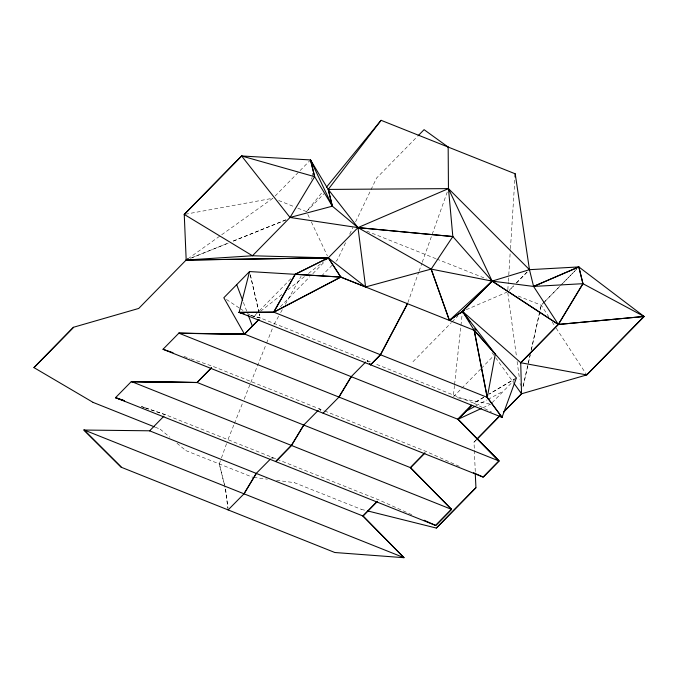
<?xml version="1.0" encoding="UTF-8"?>
<svg xmlns="http://www.w3.org/2000/svg" width="678" height="678" viewBox="0 0 678 678"><rect width="100%" height="100%" fill="white"/><g stroke="black" fill="none" stroke-linecap="round" stroke-linejoin="round"><path stroke-width="0.51" stroke-dasharray="3.39 2.54" d="M312.329 176.221L312.414 173.246M507.839 289.735L508.28 282.353M508.381 281.302L508.678 276.022M508.78 274.98L510.356 249.674M510.458 248.631L514.788 180.119M454.489 385.468L453.251 396.952L480.795 368.9M454.599 384.426L462.235 313.431M531.111 350.526L541.214 305.21L542.688 303.71M531.391 349.509L541.247 305.219L544.197 302.219M311.541 179.204L312.126 177.28M224.952 487.041L219.316 463.947L221.07 459.014M221.426 458.031L227.393 441.268M407.851 302.685L418.733 272.115M419.089 271.124L421.894 263.242M422.241 262.25L447.404 191.603M228.096 439.293L233.986 424.564M234.376 423.581L242.631 402.961M244.199 399.028L266.2 344.034M266.59 343.051L272.87 327.338M345.568 242.766L337.356 259.903L335.915 261.369M349.679 234.198L352.865 227.537M355.611 221.825L376.595 178.034L417.394 136.473M274.056 324.389L278.641 316.228M280.684 312.592L282.718 308.965M285.269 304.43L301.074 276.302M297.837 208.154L306.498 211.612L322.448 192.027M275.166 195.984L310.524 159.94M306.498 211.612L323.872 193.857M290.82 278.76L253.131 317.151L257.259 313.889M280.353 306.736L309.88 276.658M312.829 273.649L325.381 260.869M321.533 276.022L332.322 265.03M270.632 458.743L272.149 457.311L273.319 458.726M412.97 361.713L451.353 322.609M452.09 321.864L457.997 315.846M516.416 282.98L527.289 271.895M544.934 301.464L561.147 284.946M561.884 284.201L576.622 269.183L560.384 285.692M481.278 368.408L493.118 356.348M492.101 402.707L514.246 380.155M474.058 442.158L476.287 439.886M516.382 282.972L527.264 271.886M543.425 302.956L559.647 286.447M476.202 439.861L473.973 442.132L474.363 449.412M260.564 311.287L282.04 294.337M287.819 289.777L305.168 276.09M308.473 273.48L323.347 261.75M187.908 258.835L272.929 198.222M483.778 397.283L473.812 403.181L374.942 363.705M516.382 377.968L489.211 394.062L514.577 379.044M483.761 397.274L473.795 403.173L491.66 412.122M475.998 405.825L487.007 399.927M487.931 399.435L503.525 391.07M482.982 407.724L490.669 404.164M466.278 309.676L506.746 292.26M228.206 243.105L190.052 258.462L228.249 243.122M285.921 219.867L232.113 241.529L285.955 219.884M185.314 214.248L272.954 198.239M253.767 477.405L267.361 479.185M276.565 480.329L294.311 482.643M457.413 397.757L489.635 403.961M361.264 509.348L366.527 510.67M251.207 315.643L260.293 318.033L259.377 313.999L260.293 318.033M251.224 315.533L260.327 317.948L371.112 362.179M141.439 406.622L144.431 407.639M145.431 407.978L165.373 414.775M183.984 356.45L189.976 358.493M190.976 358.84L212.926 366.349L323.635 410.537M141.456 406.503L144.448 407.529M145.439 407.868L165.373 414.682L275.988 458.845M366.722 231.105L435.751 258.632M436.7 259.013L486.304 278.794M278.675 200.51L294.04 206.637M518.212 296.04L541.247 305.219L548.731 316.694M324.609 410.936L426.335 451.548L455.218 464.532M276.971 459.235L378.782 499.881L407.741 512.899M155.287 427.199L160.262 429.191M294.184 482.592L361.391 509.39M185.772 450.573L252.852 477.32M456.184 464.964L460.998 467.125M408.665 513.314L413.487 515.475M226.418 299.464L239.342 308.024M240.207 308.592L243.648 310.871M247.962 313.728L250.546 315.44M160.144 429.14L169.881 437.225M176.966 443.209L185.899 450.624M367.027 360.543L368.205 361.967L367.103 360.577M319.55 408.91L320.728 410.334M272.073 457.277L273.251 458.701M319.626 408.944L320.804 410.36M491.957 352.552L495.076 356.865M495.643 357.704L513.534 382.629M552.146 321.974L555.638 327.279M556.18 328.152L586.733 374.926M307.804 214.426L309.617 218.214M311.371 221.977L327.44 255.97M243.41 302.413L247.894 314.253M219.316 463.947L225.054 487.075M507.814 292.879L516.458 356.34M517.111 361.527L519.56 379.222M520.068 383.375L520.407 385.468M225.443 489.05L227.994 508.864M225.554 489.092L227.927 507.847M474.32 450.421L475.303 472.219M530.196 354.645L522.857 387.596L530.247 354.653M513.509 285.938L509.161 290.37L513.475 285.921M259.14 312.99L250.013 273.581L259.123 312.982"/><path stroke-width="1.02" d="M515.017 176.966L515.187 173.788L381.061 120.303L326.474 187.153M448.166 147.067L448.446 188.611L492.135 281.116L462.464 311.346L474.219 330.305L516.382 377.968L502.034 417.317L487.287 397.393L495.287 354.136L462.464 311.346L492.118 281.107L529.467 269.675L578.817 266.929L644.1 316.482L586.733 374.926L521.535 393.791L503.669 411.91M244.148 313.787L239.105 312.465L249.546 271.556L340.788 277.099L365.569 286.955L431.149 269.098L492.135 281.116L558.35 324.457L644.1 316.482L586.69 374.909L520.729 362.738L521.535 393.791L503.737 411.927M407.529 303.676L380.536 354.772L370.561 364.815L369.383 363.391M407.47 303.651L380.426 354.73L370.62 364.84L369.451 363.416M184.246 214.418L252.47 255.767L328.33 257.86L340.771 277.09L474.219 330.305L487.16 397.342L502.034 417.317L239.088 312.312L273.751 312.143L295.218 274.259L328.296 257.843L357.976 227.613L448.48 188.62L452.828 236.546L492.135 281.116L449.412 320.38L431.149 269.098L357.976 227.613L332.347 206.18L314.634 176.678L310.516 159.932L241.614 155.974L184.246 214.418L186.187 260.064L328.33 257.86L365.586 286.955L357.992 227.622L328.228 189.425L310.516 159.932L314.634 176.687L290.04 217.469L252.47 255.767L186.136 260.038L138.736 308.439L73.461 327.271L33.9 367.578L93.183 402.435M273.649 312.194L295.167 274.327L328.296 257.843L340.839 277.056L273.649 312.194L239.105 312.465M228.13 509.915L244.012 493.813L256.25 473.397L269.988 459.506M338.907 397.062L351.204 376.671L365.671 362.044M184.28 214.434L241.622 155.982L290.04 217.469L357.992 227.622L452.828 236.546L431.157 269.107L449.421 320.389L462.464 311.346L520.763 362.747L558.35 324.457L582.953 283.684L578.834 266.929L533.569 286.43L492.118 281.107L558.333 324.457L644.083 316.482L582.944 283.684L533.586 286.43L529.467 269.675L515.221 173.805M244.012 493.813L256.326 473.43M351.28 376.697L338.966 397.079L323.084 413.182M303.803 425.064L291.404 445.412L275.666 461.574L291.515 445.454L303.727 425.038L318.185 410.41M381.087 120.311L328.228 189.425L332.347 206.18L290.023 217.46M34.01 367.629L73.555 327.313M424.809 452.98L410.41 467.634L451.548 509.348L435.666 525.442L115.548 397.647L131.379 381.528L197.103 382.468L410.512 467.667L451.472 509.339L435.708 525.467L424.089 520.246M244.504 334.068L457.989 419.301L498.966 460.955L483.143 477.083L163.025 349.28L178.856 333.161L244.58 334.101M249.546 271.556L223.833 297.752L244.495 334.161L258.971 319.448M418.14 135.71L424.072 129.668L448.141 147.05M149.558 430.903L163.932 416.148M211.375 367.857L196.984 382.519L131.371 381.697L197.086 382.553L211.494 367.815M178.873 333.305L244.47 334.152L258.852 319.491M460.209 313.592L462.43 311.329L464.388 310.516M121.455 467.422L83.894 430.038L149.541 430.801L362.95 516L377.341 501.347M410.512 467.667L424.894 453.014M471.659 405.376L457.989 419.301L498.966 460.955L178.856 333.161M477.024 439.132L500.025 415.707M362.976 516.009L404.029 557.697L83.894 429.894L121.421 467.312L334.83 552.511L404.029 557.697L362.95 516L377.375 501.364M520.729 362.738L558.333 324.457L582.944 283.684L578.817 266.929L533.586 286.43L558.35 324.457M476.948 439.107L499.957 415.682M436.259 528.035L475.846 487.745M326.652 259.149L328.296 257.843L186.136 260.038L188.094 259.25L186.187 260.064L187.857 258.81M449.421 320.389L462.464 311.346L469.846 321.652M465.905 411.241L475.083 406.317M273.776 312.244L340.754 277.082M481.329 408.487L457.989 419.301L499.059 460.998L483.219 477.117L473.515 472.752M448.48 188.62L328.228 189.425L332.356 206.188L310.516 159.932M178.772 333.271L244.521 334.178M295.218 274.259L340.839 277.056M452.828 236.546L357.992 227.622L359.933 228.401M367.434 510.881L436.386 528.077L475.948 487.779L475.253 473.227M239.088 312.312L242.122 313.117M241.614 155.974L314.634 176.678M115.514 397.783L124.489 400.842M163.025 349.28L173.009 352.696M115.548 397.647L124.515 400.715M490.169 280.336L492.135 281.116M273.751 312.143L487.219 397.367M131.379 381.528L451.472 509.339M93.064 402.385L154.431 426.86M499.203 415.902L502.034 417.317M448.446 188.611L529.467 269.675M495.287 354.136L474.202 330.296L487.287 397.393M474.727 328.508L475.998 330.237M514.094 383.468L521.535 393.791L521.196 391.689M236.69 284.658L242.665 300.439M248.267 315.236L252.377 326.093M471.617 405.359L457.947 419.284L471.608 405.359"/></g></svg>
